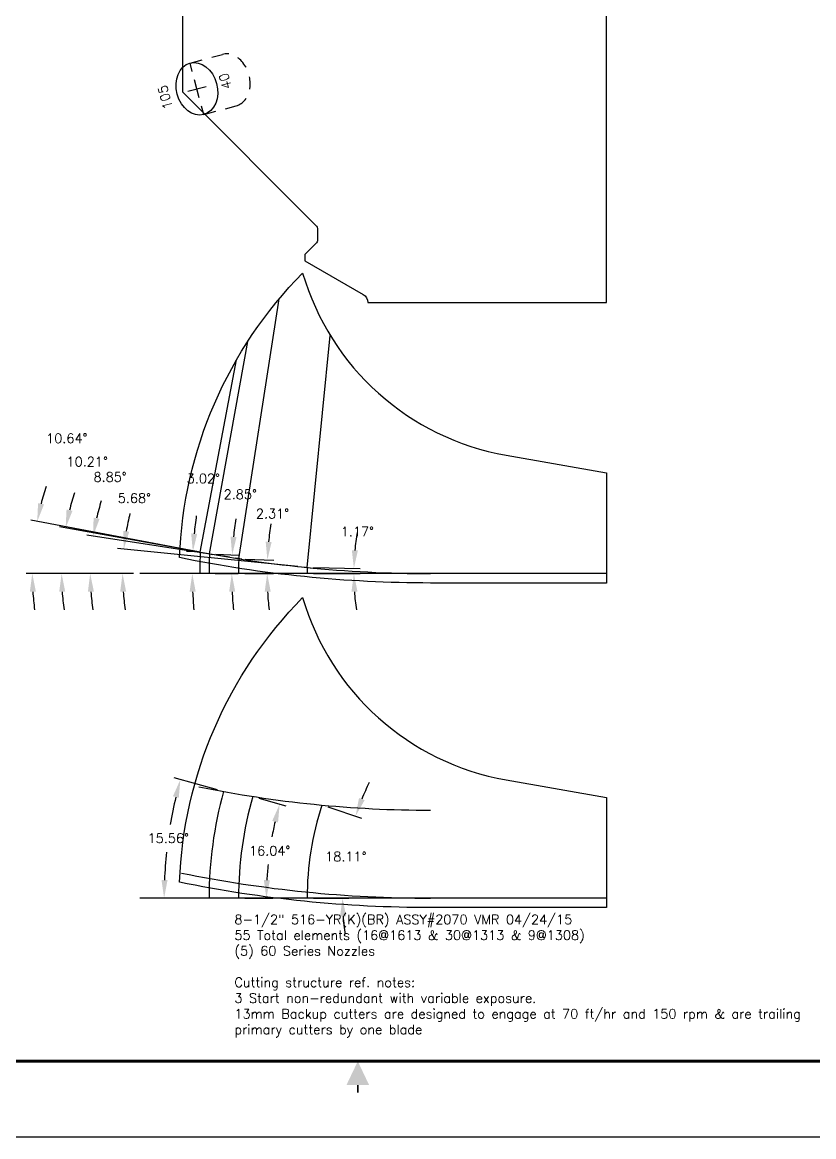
# Model space of a CAD drawing. Extents: x -22 to 22, y -21.4 to 26.8.
# Drawn here: x 7.66 to 15.53, y 0 to 11.08 of the extents above; entities that cross this region are included whole.
import ezdxf
from ezdxf.enums import TextEntityAlignment as Align

# ---------------------------------------------------------------- set-up
doc = ezdxf.new("R2010")
doc.units = 0
doc.header["$MEASUREMENT"] = 0
doc.header["$PDMODE"] = 3
doc.linetypes.add('CENTER2', pattern=[1.125, 0.75, -0.125, 0.125, -0.125])
doc.linetypes.add('HIDDEN2', pattern=[0.1875, 0.125, -0.0625])
doc.layers.get('0').update_dxf_attribs({"linetype": 'CONTINUOUS'})
doc.layers.get('Defpoints').update_dxf_attribs({"color": 10, "linetype": 'CONTINUOUS'})
doc.layers.add('Blade1', color=30, linetype='CONTINUOUS', true_color=0xff7f00)
for name, color, linetype in [('CLine', 5, 'CENTER2'), ('Dims', 4, 'CONTINUOUS'), ('Text', 3, 'CONTINUOUS'), ('Title Block', 7, 'CONTINUOUS')]:
    doc.layers.add(name, color=color, linetype=linetype)
doc.styles.add('RomanS', font='romans')
doc.dimstyles.get("Standard").update_dxf_attribs({"dimtxt": 0.094, "dimasz": 0.18, "dimexe": 0.0625, "dimexo": 0.0625, "dimgap": 0.09, "dimtad": 0, "dimtih": 1, "dimtoh": 1, "dimdec": 4, "dimzin": 4, "dimdsep": 46, "dimtxsty": 'RomanS', "dimcen": 0.09, "dimazin": 1, "dimtfac": 1, "dimtdec": 4, "dimtofl": 0, "dimtmove": 0, "dimatfit": 1, "dimfxl": 1, "dimtolj": 1, "dimtzin": 0, "dimarcsym": 0})

# ---------------------------------------------------------------- blocks, each defined once
blk = doc.blocks.new('COT_cblock')
at = {"layer": 'Title Block', "color": 8}
blk.add_lwpolyline([(0, 0), (22, 0), (22, 17), (0, 17)], close=True, dxfattribs=at)
at = {"layer": 'Title Block', "const_width": 0.03}
blk.add_lwpolyline([(21.38, 16.25), (0.62, 16.25), (0.62, 0.75), (21.38, 0.75)], close=True, dxfattribs=at)
at = {"layer": 'Title Block', "const_width": 0.015}
blk.add_lwpolyline([(11, 0.438), (11, 0.513)], dxfattribs=at)
at = {"layer": 'Title Block'}
blk.add_solid([(10.887, 0.513), (11.113, 0.513), (11, 0.75)], dxfattribs=at)
at = {"layer": 'Title Block', "color": 1, "style": 'RomanS', "flags": 8}
for tag, p in [('FNAME', (0.37, 3.75)), ('REVDATE', (0.37, 2.25)), ('USER', (0.37, 0.75))]:
    blk.add_attdef(tag, text='', height=0.047, rotation=90, dxfattribs=at).set_placement(p, align=Align.BOTTOM_LEFT)
at = {"layer": 'Title Block', "color": 3, "style": 'RomanS', "flags": 8}
for tag, height, p in [('DRAWN', 0.11, (16.95, 1.984)), ('TITL1', 0.125, (19.587, 1.684)), ('TITL2', 0.094, (19.587, 1.514)), ('TITL3', 0.094, (19.587, 1.374))]:
    blk.add_attdef(tag, text='', height=height, dxfattribs=at).set_placement(p, align=Align.MIDDLE_CENTER)
for tag, p in [('DDATE', (16.606, 1.672)), ('CHECK', (16.606, 1.406)), ('MATRL', (16.606, 1.149)), ('PDATE', (16.606, 0.883)), ('SCALE', (18.146, 0.855)), ('SHEET', (20.255, 0.855))]:
    blk.add_attdef(tag, text='', height=0.094, dxfattribs=at).set_placement(p, align=Align.MIDDLE_LEFT)
for tag, p in [('FSCM#', (18.587, 1.121)), ('DWG#', (20.06, 1.121)), ('REV#', (21.22, 1.121))]:
    blk.add_attdef(tag, text='', height=0.094, dxfattribs=at).set_placement(p, align=Align.TOP_CENTER)
blk = doc.blocks.new('*D96')
at = {"layer": 'Defpoints', "color": 0, "transparency": 16777216}
for p in [(10.497, 5.659), (10.496, 5.598), (10.961, 5.615), (13.474, 5.598)]:
    blk.add_point(p, dxfattribs=at)
at = {"layer": 'Dims', "color": 0, "lineweight": -2, "transparency": 16777216}
for p, q in [((10.559, 5.658), (11.024, 5.648)), ((10.558, 5.598), (11.023, 5.598))]:
    blk.add_line(p, q, dxfattribs=at)
for start, end in [(170.6216, 174.7249), (184.1034, 188.2067)]:
    blk.add_arc((13.474, 5.598), 2.514, start, end, dxfattribs=at)
at = {"layer": 'Dims', "color": 0, "transparency": 16777216}
for points in [[(11.001, 5.828), (10.941, 5.831), (10.961, 5.65)], [(10.937, 5.417), (10.997, 5.419), (10.961, 5.598)]]:
    blk.add_solid(points, dxfattribs=at)
at = {"layer": 'Dims', "color": 0, "transparency": 16777216, "insert": (10.996, 6.017), "char_height": 0.094, "attachment_point": 5, "style": 'RomanS'}
blk.add_mtext('\\A1;1.17°', dxfattribs=at)
blk = doc.blocks.new('*D97')
at = {"layer": 'Defpoints', "color": 0, "transparency": 16777216}
for p in [(9.817, 5.746), (9.814, 5.598), (10.099, 5.644), (13.474, 5.598)]:
    blk.add_point(p, dxfattribs=at)
at = {"layer": 'Dims', "color": 0, "lineweight": -2, "transparency": 16777216}
for p, q in [((9.879, 5.743), (10.164, 5.732)), ((9.876, 5.598), (10.161, 5.598))]:
    blk.add_line(p, q, dxfattribs=at)
for start, end in [(171.5789, 174.6344), (183.0555, 186.1111)]:
    blk.add_arc((13.474, 5.598), 3.376, start, end, dxfattribs=at)
at = {"layer": 'Dims', "color": 0, "transparency": 16777216}
for points in [[(10.143, 5.912), (10.084, 5.916), (10.101, 5.734)], [(10.074, 5.417), (10.134, 5.419), (10.099, 5.598)]]:
    blk.add_solid(points, dxfattribs=at)
at = {"layer": 'Dims', "color": 0, "transparency": 16777216, "insert": (10.152, 6.194), "char_height": 0.094, "attachment_point": 5, "style": 'RomanS'}
blk.add_mtext('\\A1;2.31°', dxfattribs=at)
blk = doc.blocks.new('*D98')
at = {"layer": 'Defpoints', "color": 0, "transparency": 16777216}
for p in [(8.662, 5.679), (10.467, 5.662), (10.526, 5.656), (8.833, 5.598), (11.724, 5.598)]:
    blk.add_point(p, dxfattribs=at)
at = {"layer": 'Dims', "color": 0, "lineweight": -2, "transparency": 16777216}
for p, q in [((10.405, 5.668), (8.61, 5.847)), ((8.77, 5.598), (8.598, 5.598))]:
    blk.add_line(p, q, dxfattribs=at)
for start, end in [(165.8938, 170.1071), (184.2133, 188.4265)]:
    blk.add_arc((11.109, 5.598), 2.448, start, end, dxfattribs=at)
at = {"layer": 'Dims', "color": 0, "transparency": 16777216}
for points in [[(8.727, 6.015), (8.667, 6.023), (8.673, 5.841)], [(8.637, 5.417), (8.697, 5.419), (8.661, 5.598)]]:
    blk.add_solid(points, dxfattribs=at)
at = {"layer": 'Dims', "color": 0, "transparency": 16777216, "insert": (8.778, 6.348), "char_height": 0.094, "attachment_point": 5, "style": 'RomanS'}
blk.add_mtext('\\A1;5.68°', dxfattribs=at)
blk = doc.blocks.new('*D99')
at = {"layer": 'Defpoints', "color": 0, "transparency": 16777216}
for p in [(8.342, 5.723), (9.787, 5.75), (9.846, 5.741), (8.833, 5.598), (11.724, 5.598)]:
    blk.add_point(p, dxfattribs=at)
at = {"layer": 'Dims', "color": 0, "lineweight": -2, "transparency": 16777216}
for p, q in [((9.725, 5.76), (8.306, 5.981)), ((8.77, 5.598), (8.277, 5.598))]:
    blk.add_line(p, q, dxfattribs=at)
for start, end in [(162.6497, 166.9021), (184.2524, 188.5049)]:
    blk.add_arc((10.765, 5.598), 2.426, start, end, dxfattribs=at)
at = {"layer": 'Dims', "color": 0, "transparency": 16777216}
for points in [[(8.432, 6.142), (8.373, 6.154), (8.368, 5.971)], [(8.316, 5.417), (8.376, 5.419), (8.339, 5.598)]]:
    blk.add_solid(points, dxfattribs=at)
at = {"layer": 'Dims', "color": 0, "transparency": 16777216, "insert": (8.537, 6.558), "char_height": 0.094, "attachment_point": 5, "style": 'RomanS'}
blk.add_mtext('\\A1;8.85°', dxfattribs=at)
blk = doc.blocks.new('*D118')
at = {"layer": 'Defpoints', "color": 0, "transparency": 16777216}
for p in [(9.434, 5.811), (9.355, 5.671), (9.428, 5.598), (13.474, 5.598)]:
    blk.add_point(p, dxfattribs=at)
at = {"layer": 'Dims', "color": 0, "lineweight": -2, "transparency": 16777216}
for p, q in [((9.372, 5.815), (9.297, 5.819)), ((9.366, 5.598), (9.292, 5.598))]:
    blk.add_line(p, q, dxfattribs=at)
for start, end in [(171.9724, 174.4756), (182.5032, 185.0063)]:
    blk.add_arc((13.474, 5.598), 4.12, start, end, dxfattribs=at)
at = {"layer": 'Dims', "color": 0, "transparency": 16777216}
for points in [[(9.403, 5.993), (9.343, 5.997), (9.36, 5.815)], [(9.328, 5.418), (9.388, 5.419), (9.354, 5.598)]]:
    blk.add_solid(points, dxfattribs=at)
at = {"layer": 'Dims', "color": 0, "transparency": 16777216, "insert": (9.464, 6.543), "char_height": 0.094, "attachment_point": 5, "style": 'RomanS'}
blk.add_mtext('\\A1;3.02°', dxfattribs=at)
blk = doc.blocks.new('*D119')
at = {"layer": 'Defpoints', "color": 0, "transparency": 16777216}
for p in [(7.769, 5.772), (9.405, 5.817), (9.464, 5.806), (8.833, 5.598), (11.724, 5.598)]:
    blk.add_point(p, dxfattribs=at)
at = {"layer": 'Dims', "color": 0, "lineweight": -2, "transparency": 16777216}
for p, q in [((9.343, 5.829), (7.75, 6.128)), ((8.77, 5.598), (7.701, 5.598))]:
    blk.add_line(p, q, dxfattribs=at)
for start, end in [(162.009, 165.6852), (183.6762, 187.3523)]:
    blk.add_arc((10.569, 5.598), 2.806, start, end, dxfattribs=at)
at = {"layer": 'Dims', "color": 0, "transparency": 16777216}
for points in [[(7.88, 6.286), (7.821, 6.298), (7.812, 6.116)], [(7.739, 5.417), (7.799, 5.419), (7.763, 5.598)]]:
    blk.add_solid(points, dxfattribs=at)
at = {"layer": 'Dims', "color": 0, "transparency": 16777216, "insert": (8.106, 6.943), "char_height": 0.094, "attachment_point": 5, "style": 'RomanS'}
blk.add_mtext('\\A1;10.64°', dxfattribs=at)
blk = doc.blocks.new('*D124')
at = {"layer": 'Defpoints', "color": 0, "transparency": 16777216}
for p in [(9.496, 5.8), (9.555, 5.789), (8.059, 5.75), (8.833, 5.598), (11.724, 5.598)]:
    blk.add_point(p, dxfattribs=at)
at = {"layer": 'Dims', "color": 0, "lineweight": -2, "transparency": 16777216}
for p, q in [((9.435, 5.811), (8.034, 6.063)), ((8.77, 5.598), (7.992, 5.598))]:
    blk.add_line(p, q, dxfattribs=at)
for start, end in [(161.738, 165.7648), (184.0267, 188.0535)]:
    blk.add_arc((10.616, 5.598), 2.562, start, end, dxfattribs=at)
at = {"layer": 'Dims', "color": 0, "transparency": 16777216}
for points in [[(8.163, 6.222), (8.104, 6.235), (8.095, 6.052)], [(8.031, 5.417), (8.091, 5.419), (8.055, 5.598)]]:
    blk.add_solid(points, dxfattribs=at)
at = {"layer": 'Dims', "color": 0, "transparency": 16777216, "insert": (8.309, 6.711), "char_height": 0.094, "attachment_point": 5, "style": 'RomanS'}
blk.add_mtext('\\A1;10.21°', dxfattribs=at)
blk = doc.blocks.new('*D125')
at = {"layer": 'Defpoints', "color": 0, "transparency": 16777216}
for p in [(9.526, 5.795), (9.747, 5.66), (9.521, 5.598), (13.474, 5.598)]:
    blk.add_point(p, dxfattribs=at)
at = {"layer": 'Dims', "color": 0, "lineweight": -2, "transparency": 16777216}
for p, q in [((9.588, 5.792), (9.814, 5.78)), ((9.583, 5.598), (9.809, 5.598))]:
    blk.add_line(p, q, dxfattribs=at)
for start, end in [(171.6188, 174.3857), (182.7669, 185.5338)]:
    blk.add_arc((13.474, 5.598), 3.728, start, end, dxfattribs=at)
at = {"layer": 'Dims', "color": 0, "transparency": 16777216}
for points in [[(9.794, 5.961), (9.735, 5.965), (9.751, 5.783)], [(9.721, 5.418), (9.781, 5.419), (9.747, 5.598)]]:
    blk.add_solid(points, dxfattribs=at)
at = {"layer": 'Dims', "color": 0, "transparency": 16777216, "insert": (9.831, 6.386), "char_height": 0.094, "attachment_point": 5, "style": 'RomanS'}
blk.add_mtext('\\A1;2.85°', dxfattribs=at)
blk = doc.blocks.new('*D139')
at = {"layer": 'Defpoints', "color": 0, "transparency": 16777216}
for p in [(10.644, 3.297), (10.906, 2.921), (10.496, 2.371), (13.474, 2.371)]:
    blk.add_point(p, dxfattribs=at)
at = {"layer": 'Dims', "color": 0, "lineweight": -2, "transparency": 16777216}
for p, q in [((10.703, 3.278), (11.038, 3.168)), ((10.558, 2.371), (10.911, 2.371))]:
    blk.add_line(p, q, dxfattribs=at)
for start, end in [(154.0355, 157.9633), (183.9277, 187.8555)]:
    blk.add_arc((13.474, 2.371), 2.626, start, end, dxfattribs=at)
at = {"layer": 'Dims', "color": 0, "transparency": 16777216}
for points in [[(11.068, 3.346), (11.012, 3.367), (10.978, 3.188)], [(10.824, 2.19), (10.884, 2.192), (10.848, 2.371)]]:
    blk.add_solid(points, dxfattribs=at)
at = {"layer": 'Dims', "color": 0, "transparency": 16777216, "insert": (10.881, 2.785), "char_height": 0.094, "attachment_point": 5, "style": 'RomanS'}
blk.add_mtext('\\A1;18.11°', dxfattribs=at)
blk = doc.blocks.new('*D140')
at = {"layer": 'Defpoints', "color": 0, "transparency": 16777216}
for p in [(9.956, 3.383), (10.15, 2.999), (9.814, 2.371), (13.474, 2.371)]:
    blk.add_point(p, dxfattribs=at)
at = {"layer": 'Dims', "color": 0, "lineweight": -2, "transparency": 16777216}
for p, q in [((10.016, 3.365), (10.283, 3.289)), ((9.876, 2.371), (10.154, 2.371))]:
    blk.add_line(p, q, dxfattribs=at)
for start, end in [(167.0103, 169.6304), (174.3177, 176.9514)]:
    blk.add_arc((13.474, 2.371), 3.383, start, end, dxfattribs=at)
at = {"layer": 'Dims', "color": 0, "transparency": 16777216}
for points in [[(10.149, 3.139), (10.207, 3.124), (10.223, 3.306)], [(10.126, 2.55), (10.066, 2.552), (10.091, 2.371)]]:
    blk.add_solid(points, dxfattribs=at)
at = {"layer": 'Dims', "color": 0, "transparency": 16777216, "insert": (10.124, 2.843), "char_height": 0.094, "attachment_point": 5, "style": 'RomanS'}
blk.add_mtext('\\A1;16.04°', dxfattribs=at)
blk = doc.blocks.new('*D141')
at = {"layer": 'Defpoints', "color": 0, "transparency": 16777216}
for p in [(9.666, 3.432), (9.146, 3.163), (9.521, 2.371), (13.474, 2.371)]:
    blk.add_point(p, dxfattribs=at)
at = {"layer": 'Dims', "color": 0, "lineweight": -2, "transparency": 16777216}
for p, q in [((9.605, 3.448), (9.175, 3.568)), ((9.458, 2.371), (9.012, 2.371))]:
    blk.add_line(p, q, dxfattribs=at)
for start, end in [(166.7882, 170.4173), (174.0191, 177.6559)]:
    blk.add_arc((13.474, 2.371), 4.4, start, end, dxfattribs=at)
at = {"layer": 'Dims', "color": 0, "transparency": 16777216}
for points in [[(9.162, 3.384), (9.22, 3.369), (9.236, 3.551)], [(9.108, 2.551), (9.048, 2.552), (9.074, 2.371)]]:
    blk.add_solid(points, dxfattribs=at)
at = {"layer": 'Dims', "color": 0, "transparency": 16777216, "insert": (9.115, 2.967), "char_height": 0.094, "attachment_point": 5, "style": 'RomanS'}
blk.add_mtext('\\A1;15.56°', dxfattribs=at)
blk = doc.blocks.new('CMark')
at = {"layer": 'CLine'}
for p, q in [((-0.094, 0), (0.094, 0)), ((0, 0.094), (0, -0.094))]:
    blk.add_line(p, q, dxfattribs=at)
blk = doc.blocks.new('1313@40')
for p, q in [((-0.265, 0), (-0.177, 0)), ((0.177, 0), (0.264, 0))]:
    blk.add_line(p, q)
at = {"color": 8, "linetype": 'HIDDEN2'}
for p, q in [((-0.265, 0), (-0.265, -0.334)), ((0.264, 0), (0.264, -0.334))]:
    blk.add_line(p, q, dxfattribs=at)
blk.add_ellipse((0, 0), major_axis=(0.265, 0), ratio=0.765974)
blk.add_ellipse((0, -0.334), major_axis=(-0.265, 0), ratio=0.765974, start_param=0, end_param=3.141593, dxfattribs=at)
blk.add_blockref('CMark', (0, 0))
at = {"style": 'RomanS'}
blk.add_text('40', height=0.094, dxfattribs=at).set_placement((0, -0.292), align=Align.MIDDLE_CENTER)
blk.add_attdef('ANG', text='', height=0.094, dxfattribs=at).set_placement((0, 0.251), align=Align.BOTTOM_CENTER)

msp = doc.modelspace()

# ---------------------------------------------------------------- linework, layer by layer
for p, q in [((9.40456, 5.81702), (9.46353, 5.80595)), ((9.49612, 5.79995), (9.55517, 5.78932)), ((9.84636, 5.74117), (9.78707, 5.7504)), ((10.46676, 5.66211), (10.52647, 5.65617))]:
    msp.add_line(p, q)
at = {"color": 1}
for p, q in [((11.72442, 5.59823), (8.83268, 5.59823)), ((11.72442, 5.59823), (8.83268, 5.59823)), ((13.47442, 5.59823), (11.72442, 5.59823)), ((13.47442, 5.59823), (11.72442, 5.59823)), ((11.72442, 2.37124), (8.83268, 2.37124)), ((13.47442, 2.37124), (11.72442, 2.37124))]:
    msp.add_line(p, q, dxfattribs=at)
msp.add_lwpolyline([(11.05254, 8.37317, -0.26794919), (11.09942, 8.29198), (11.19067, 8.29198), (13.47442, 8.29198), (13.47442, 14.00791), (11.2064, 14.61562, 0.49314543), (9.31817, 13.16673), (9.25567, 12.38573), (9.25567, 10.38573), (10.59026, 9.05114, -0.19891237), (10.59942, 9.02904), (10.59942, 8.9074, -0.19891237), (10.59026, 8.8853), (10.47442, 8.76945), (10.47442, 8.70695)], format="xyb", close=True)
msp.add_lwpolyline([(11.05254, 8.37317, -0.26794919), (11.09942, 8.29198), (11.19067, 8.29198), (13.47442, 8.29198), (13.47442, 14.00791), (11.2064, 14.61562, 0.49314543), (9.31817, 13.16673), (9.25567, 12.38573), (9.25567, 10.38573), (10.59026, 9.05114, -0.19891237), (10.59942, 9.02904), (10.59942, 8.9074, -0.19891237), (10.59026, 8.8853), (10.47442, 8.76945), (10.47442, 8.70695)], format="xyb", close=True)
at = {"flags": 128}
for points in [[(13.47442, 5.50448), (11.72442, 5.50448, -0.05032177), (9.22736, 5.75643, -0.18775011), (10.45181, 8.58593, 0.28525118), (12.47484, 6.77449), (13.47442, 6.59823), (13.47442, 5.59823)], [(13.47442, 5.50448), (11.72442, 5.50448, -0.05032177), (9.22736, 5.75643, -0.18775011), (10.45181, 8.58593, 0.28525118), (12.47484, 6.77449), (13.47442, 6.59823), (13.47442, 5.59823)], [(13.47442, 2.27749), (11.72442, 2.27749, -0.05032177), (9.22736, 2.52944, -0.18775011), (10.45181, 5.35894, 0.28525118), (12.47484, 3.54749), (13.47442, 3.37124), (13.47442, 2.37124)]]:
    msp.add_lwpolyline(points, format="xyb", close=True, dxfattribs=at)
for centre, radius, start, end in [((11.72442, 18.00448), 12.40625, 258.47682, 270), ((11.72442, 18.00448), 12.40625, 258.47682, 270), ((13.47442, 5.59823), 4.046, 176.978728, 180), ((13.47442, 5.59823), 3.95365, 177.152631, 180), ((13.47442, 5.59823), 3.66068, 177.689957, 180), ((13.47442, 5.59823), 2.97842, 178.828291, 180), ((13.47442, 2.37124), 3.95365, 164.444111, 180), ((13.47442, 2.37124), 3.66068, 163.961673, 180), ((13.47442, 2.37124), 2.97842, 161.890997, 180), ((11.72442, 14.77749), 12.40625, 258.47682, 270)]:
    msp.add_arc(centre, radius, start, end)
at = {"color": 1}
msp.add_arc((11.72442, 14.77749), 11.53125, 258.47682, 270, dxfattribs=at)
at = {"layer": 'Dims'}
for p, q in [((9.81671, 5.74578), (10.21892, 8.33031)), ((9.52565, 5.79463), (9.90598, 7.90664)), ((10.49662, 5.65914), (10.72609, 7.96642)), ((9.43404, 5.81148), (9.79283, 7.72154))]:
    msp.add_line(p, q, dxfattribs=at)

# ---------------------------------------------------------------- block references
at = {"layer": 'Blade1', "rotation": 105}
msp.add_blockref('1313@40', (9.3999, 10.41733), dxfattribs=at).add_auto_attribs({'ANG': '105'})
at = {"layer": 'CLine'}
msp.add_blockref('COT_cblock', (0, 0), dxfattribs=at)

# ---------------------------------------------------------------- texts
at = {"layer": 'Text', "color": 3, "insert": (9.77332, 2.20654), "char_height": 0.09375, "width": 6.2655169, "attachment_point": 1, "style": 'RomanS'}
msp.add_mtext('8-1/2" 516-YR(K)(BR) ASSY#2070 VMR 04/24/15\\P55 Total elements (16@1613 & 30@1313 & 9@1308)\\P(5) 60 Series Nozzles\\P\\PCutting structure ref. notes:\\P3 Start non-redundant with variable exposure.\\P13mm Backup cutters are designed to engage at 70 ft/hr and 150 rpm & are trailing primary cutters by one blade ', dxfattribs=at)

# ---------------------------------------------------------------- dimensions: what is measured, and where the dimension line sits
at = {"layer": 'Dims'}
for base, line1, line2, picture, middle in [((7.76875, 5.77179), ((11.724418, 5.598233), (8.832677, 5.598233)), ((9.404557, 5.817023), (9.463526, 5.805946)), '*D119', (8.106401, 6.942602)), ((8.059061, 5.750286), ((11.724418, 5.598233), (8.832677, 5.598233)), ((9.496121, 5.79995), (9.555172, 5.789316)), '*D124', (8.308691, 6.71067)), ((8.34226, 5.72301), ((11.72442, 5.59823), (8.83268, 5.59823)), ((9.84636, 5.74117), (9.78707, 5.7504)), '*D99', (8.53683, 6.55762)), ((8.66198, 5.67912), ((11.72442, 5.59823), (8.83268, 5.59823)), ((10.46676, 5.66211), (10.52647, 5.65617)), '*D98', (8.77826, 6.34797))]:
    dim = msp.add_angular_dim_2l(base=base, line1=line1, line2=line2, dimstyle='Standard', dxfattribs=at)
    dim.commit()
    dim.dimension.update_dxf_attribs({"geometry": picture, "text_midpoint": middle, "dimtype": 162})
for base, center, p1, p2, picture, middle in [((9.35465, 5.67065), (13.47442, 5.59823), (9.43404, 5.81148), (9.42842, 5.59823), '*D118', (9.46388, 6.54338)), ((9.7472, 5.65998), (13.47442, 5.59823), (9.52565, 5.79463), (9.52077, 5.59823), '*D125', (9.83089, 6.38604)), ((10.09905, 5.6436), (13.47442, 5.59823), (9.81671, 5.74578), (9.81374, 5.59823), '*D97', (10.15168, 6.1937)), ((10.96057, 5.61537), (13.47442, 5.59823), (10.49662, 5.65914), (10.49599, 5.59823), '*D96', (10.99564, 6.01701)), ((10.90624, 2.92053), (13.47442, 2.37124), (10.64352, 3.29701), (10.49599, 2.37124), '*D139', (10.88088, 2.78454))]:
    dim = msp.add_angular_dim_3p(base=base, center=center, p1=p1, p2=p2, dimstyle='Standard', dxfattribs=at)
    dim.commit()
    dim.dimension.update_dxf_attribs({"geometry": picture, "text_midpoint": middle, "dimtype": 165})
for base, p1, p2, picture, middle in [((9.14634, 3.16329), (9.66559, 3.43152), (9.52077, 2.37124), '*D141', (9.11494, 2.9667)), ((10.1498, 2.99896), (9.95622, 3.38261), (9.81374, 2.37124), '*D140', (10.12414, 2.84323))]:
    dim = msp.add_angular_dim_3p(base=base, center=(13.47442, 2.37124), p1=p1, p2=p2, dimstyle='Standard', dxfattribs=at)
    dim.commit()
    dim.dimension.update_dxf_attribs({"geometry": picture, "text_midpoint": middle})

doc.saveas('drawing.dxf')
